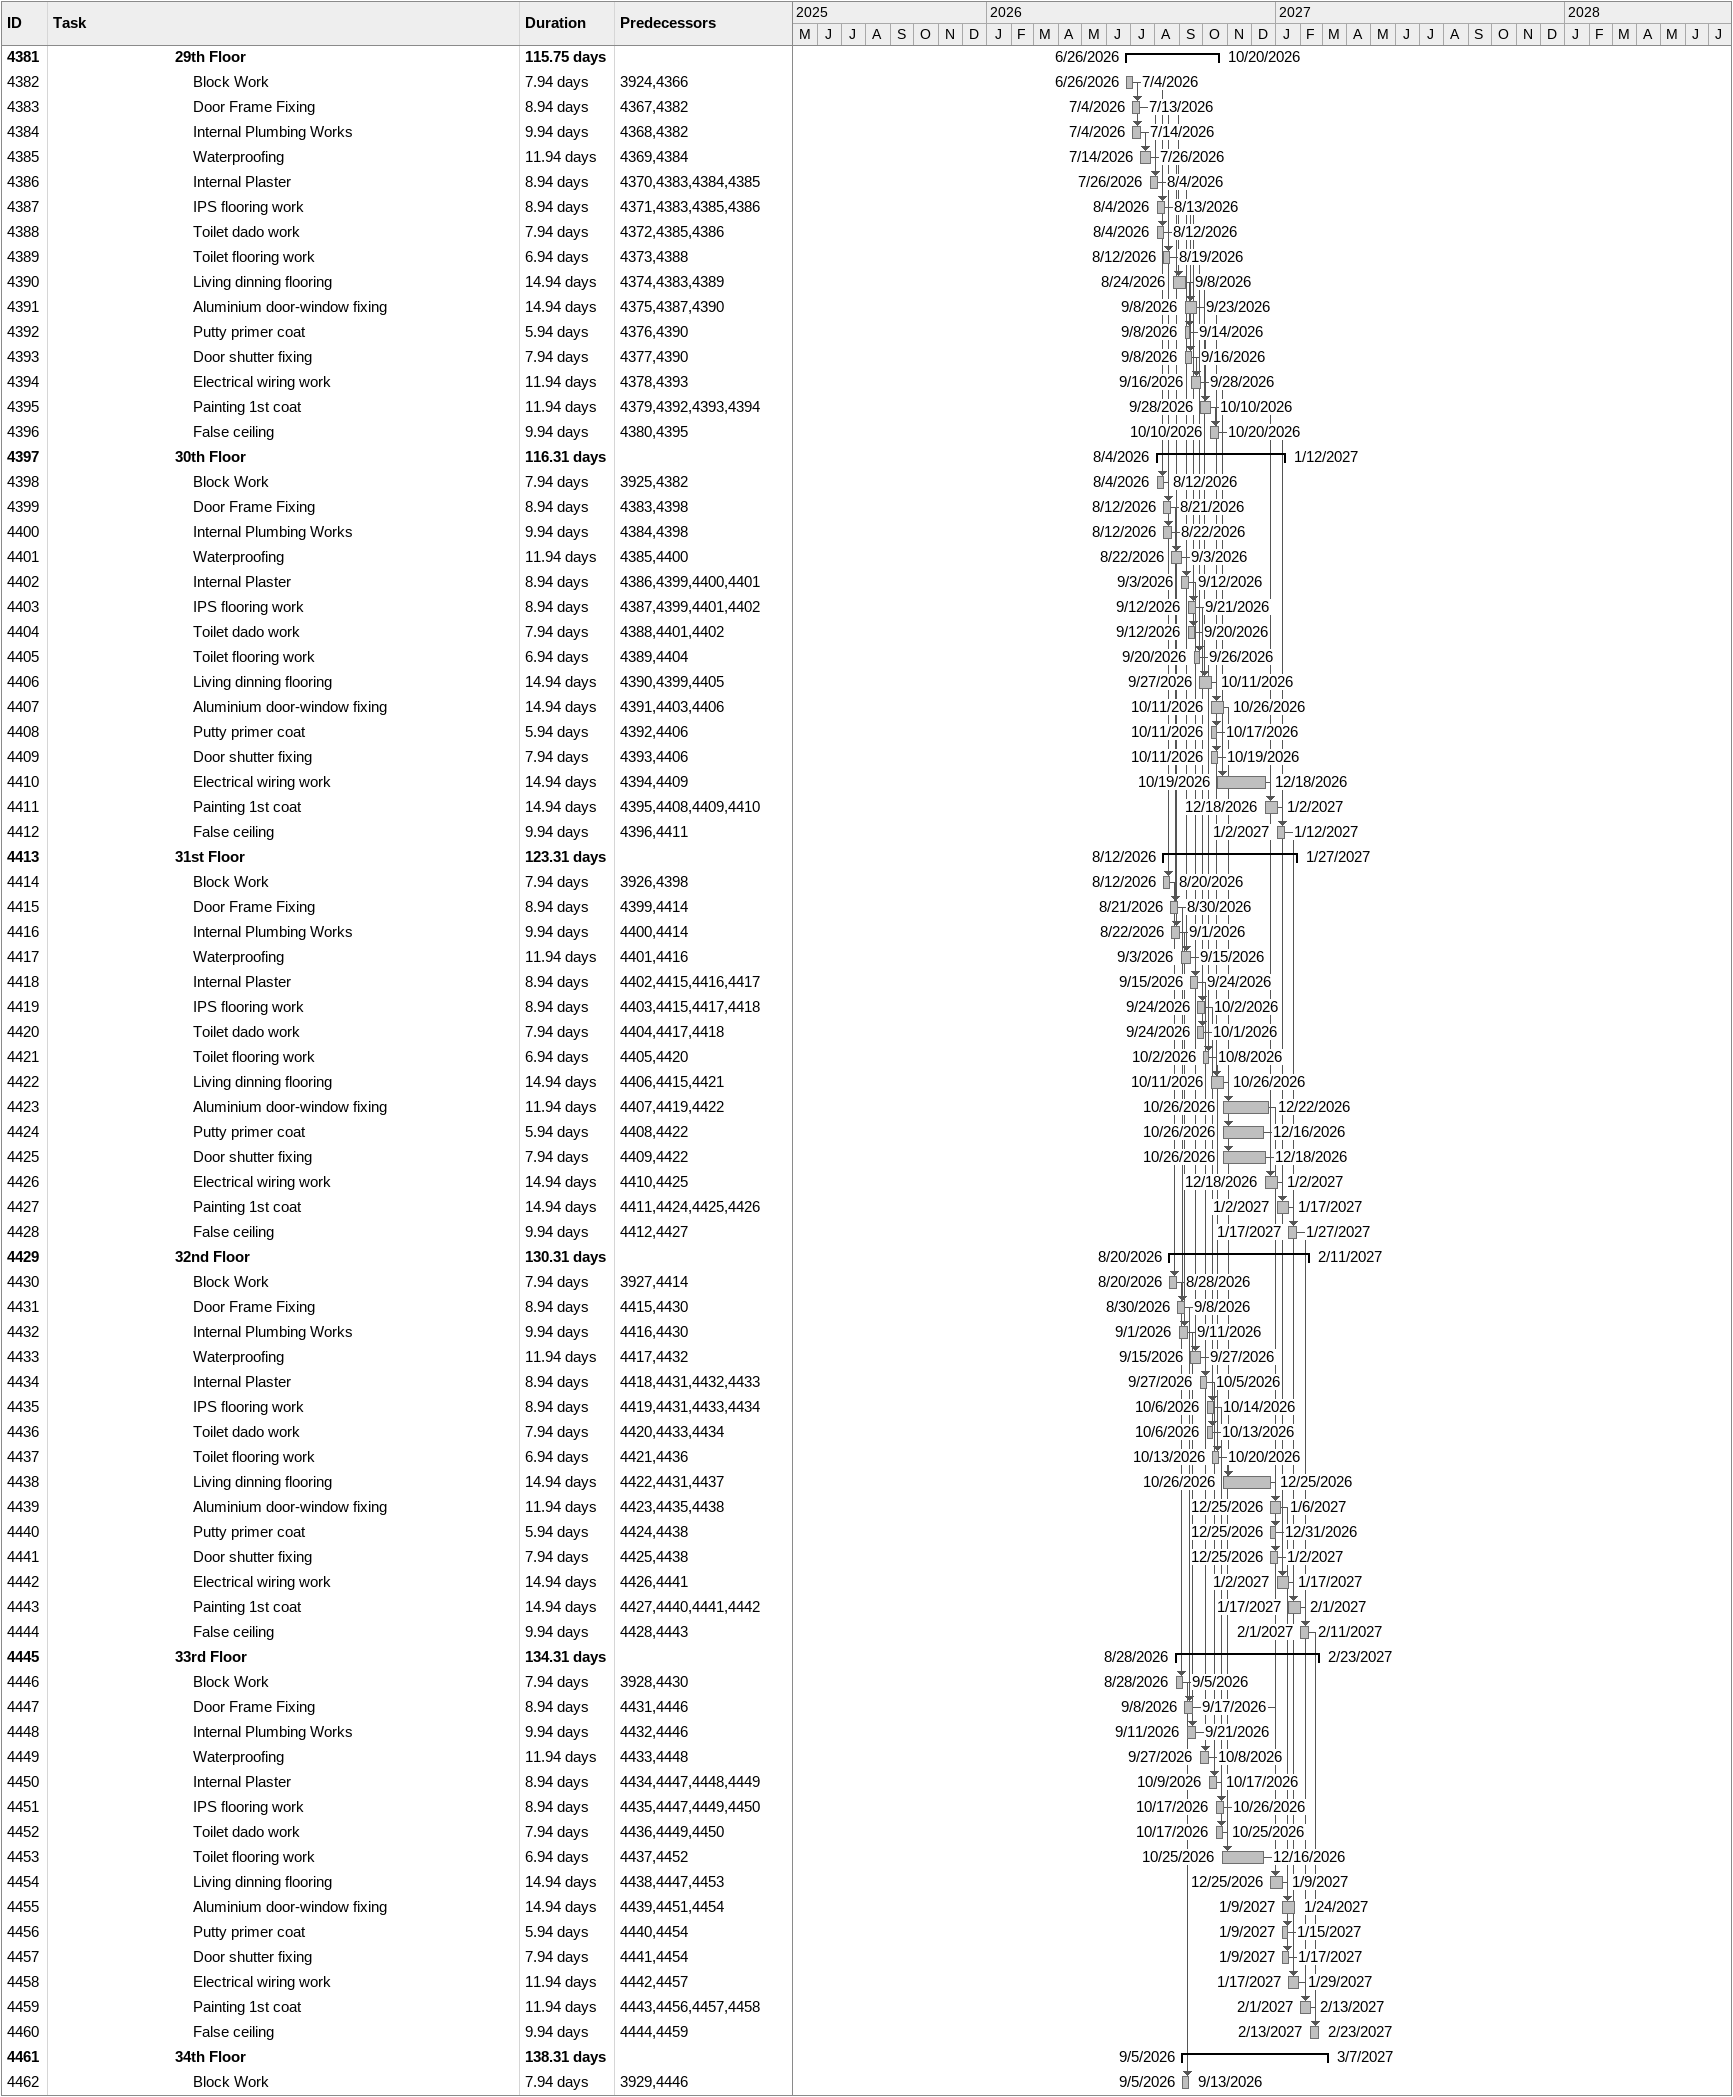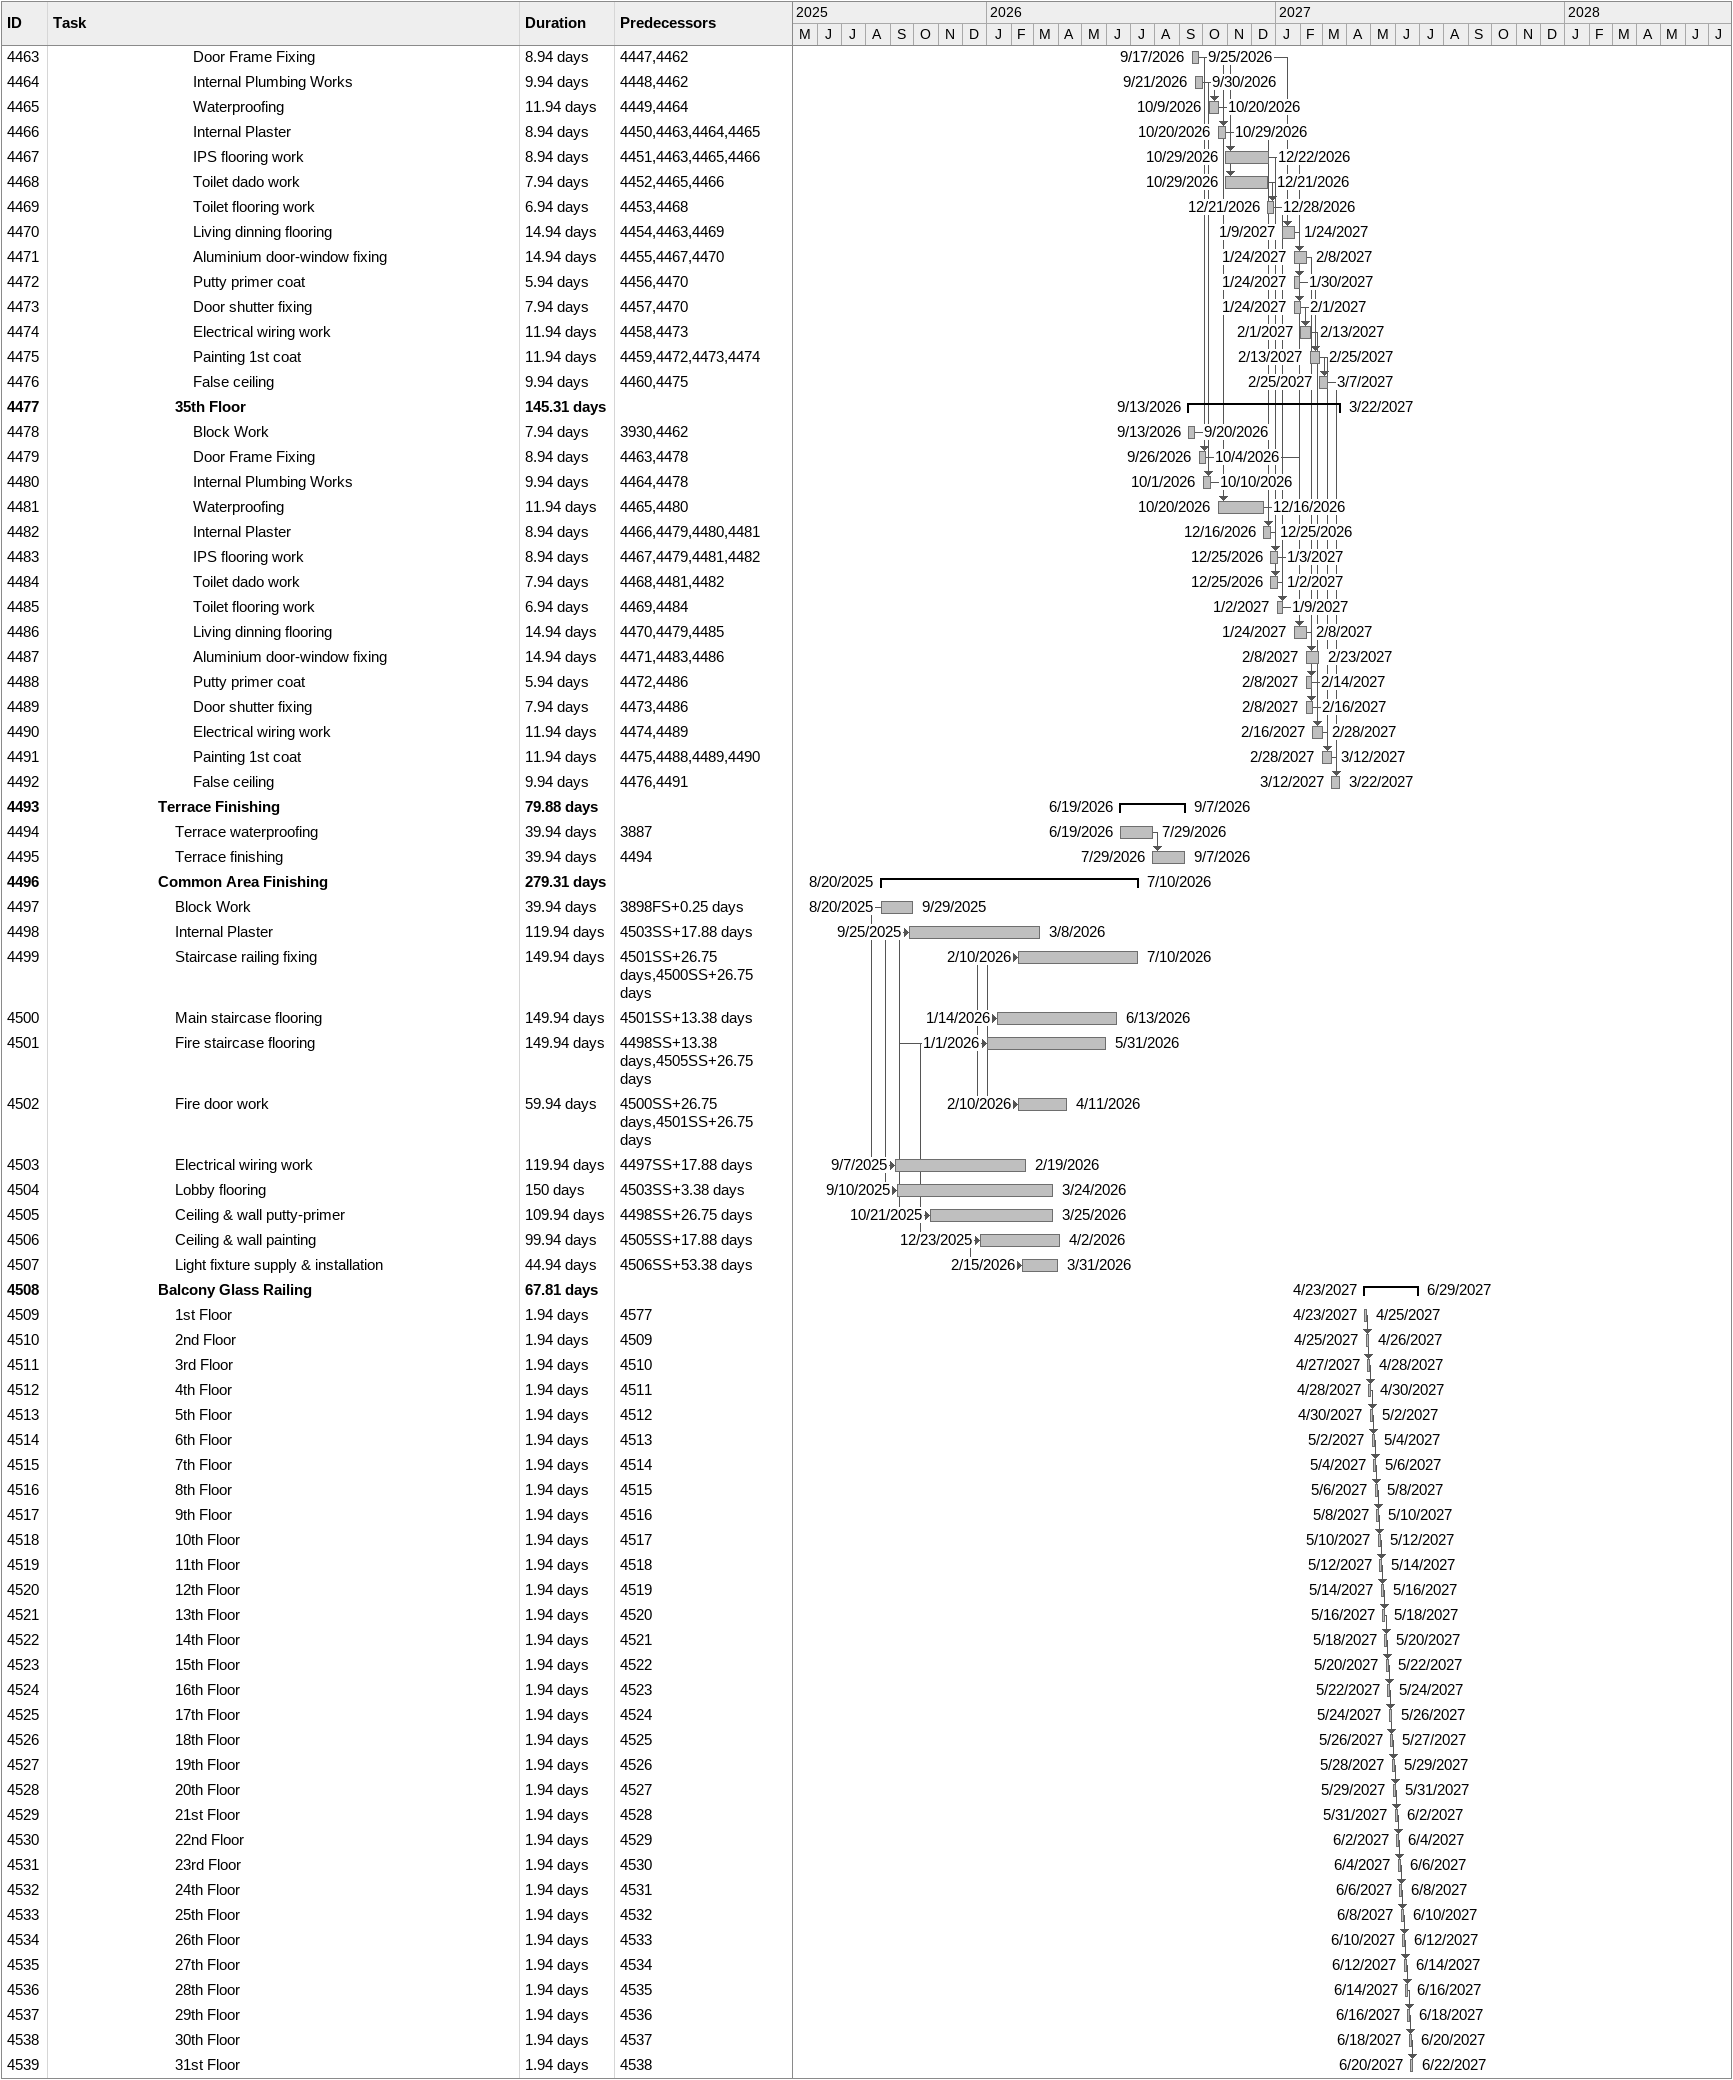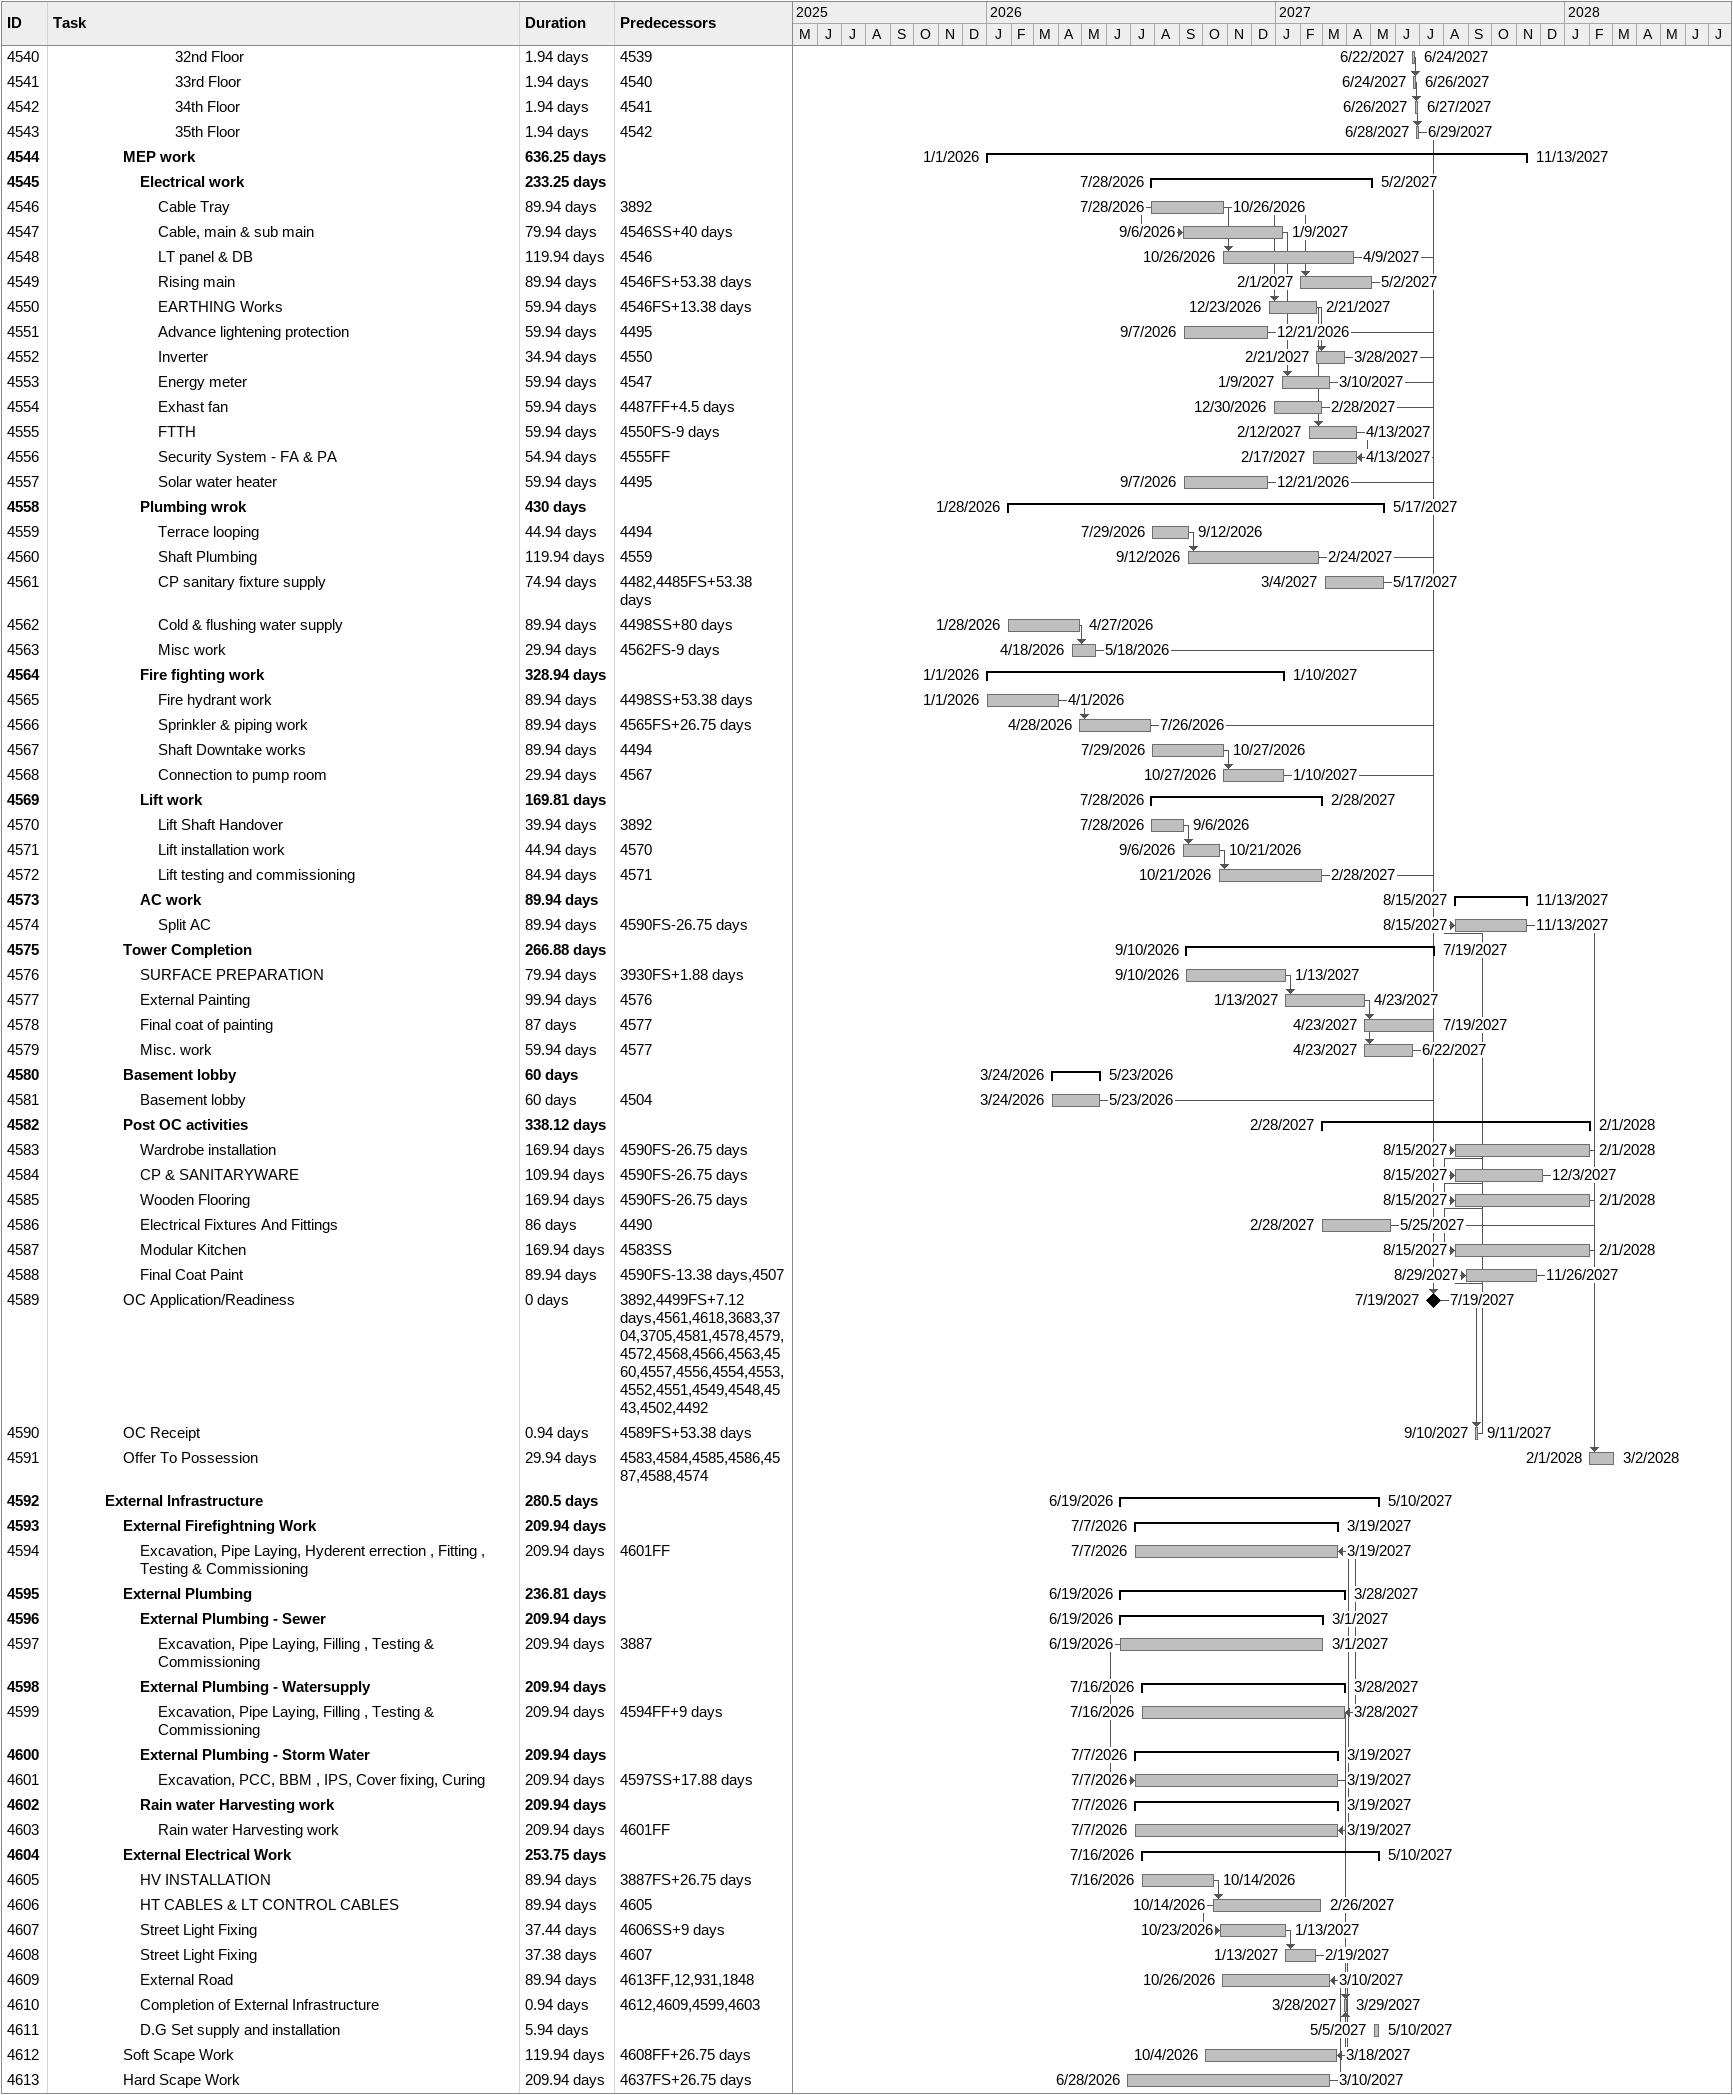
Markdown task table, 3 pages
| ID | Level | Task | Duration | Start | Finish | Predecessors |
|---|---|---|---|---|---|---|
| 4381 | 8 | **29th Floor** | 115.75d | 2026-06-26 | 2026-10-20 |  |
| 4382 | 9 | Block Work | 7.94d | 2026-06-26 | 2026-07-04 | 3924, 4366 |
| 4383 | 9 | Door Frame Fixing | 8.94d | 2026-07-04 | 2026-07-13 | 4367, 4382 |
| 4384 | 9 | Internal Plumbing Works | 9.94d | 2026-07-04 | 2026-07-14 | 4368, 4382 |
| 4385 | 9 | Waterproofing | 11.94d | 2026-07-14 | 2026-07-26 | 4369, 4384 |
| 4386 | 9 | Internal Plaster | 8.94d | 2026-07-26 | 2026-08-04 | 4370, 4383, 4384, 4385 |
| 4387 | 9 | IPS flooring work | 8.94d | 2026-08-04 | 2026-08-13 | 4371, 4383, 4385, 4386 |
| 4388 | 9 | Toilet dado work | 7.94d | 2026-08-04 | 2026-08-12 | 4372, 4385, 4386 |
| 4389 | 9 | Toilet flooring work | 6.94d | 2026-08-12 | 2026-08-19 | 4373, 4388 |
| 4390 | 9 | Living dinning flooring | 14.94d | 2026-08-24 | 2026-09-08 | 4374, 4383, 4389 |
| 4391 | 9 | Aluminium door-window fixing | 14.94d | 2026-09-08 | 2026-09-23 | 4375, 4387, 4390 |
| 4392 | 9 | Putty primer coat | 5.94d | 2026-09-08 | 2026-09-14 | 4376, 4390 |
| 4393 | 9 | Door shutter fixing | 7.94d | 2026-09-08 | 2026-09-16 | 4377, 4390 |
| 4394 | 9 | Electrical wiring work | 11.94d | 2026-09-16 | 2026-09-28 | 4378, 4393 |
| 4395 | 9 | Painting 1st coat | 11.94d | 2026-09-28 | 2026-10-10 | 4379, 4392, 4393, 4394 |
| 4396 | 9 | False ceiling | 9.94d | 2026-10-10 | 2026-10-20 | 4380, 4395 |
| 4397 | 8 | **30th Floor** | 116.31d | 2026-08-04 | 2027-01-12 |  |
| 4398 | 9 | Block Work | 7.94d | 2026-08-04 | 2026-08-12 | 3925, 4382 |
| 4399 | 9 | Door Frame Fixing | 8.94d | 2026-08-12 | 2026-08-21 | 4383, 4398 |
| 4400 | 9 | Internal Plumbing Works | 9.94d | 2026-08-12 | 2026-08-22 | 4384, 4398 |
| 4401 | 9 | Waterproofing | 11.94d | 2026-08-22 | 2026-09-03 | 4385, 4400 |
| 4402 | 9 | Internal Plaster | 8.94d | 2026-09-03 | 2026-09-12 | 4386, 4399, 4400, 4401 |
| 4403 | 9 | IPS flooring work | 8.94d | 2026-09-12 | 2026-09-21 | 4387, 4399, 4401, 4402 |
| 4404 | 9 | Toilet dado work | 7.94d | 2026-09-12 | 2026-09-20 | 4388, 4401, 4402 |
| 4405 | 9 | Toilet flooring work | 6.94d | 2026-09-20 | 2026-09-26 | 4389, 4404 |
| 4406 | 9 | Living dinning flooring | 14.94d | 2026-09-27 | 2026-10-11 | 4390, 4399, 4405 |
| 4407 | 9 | Aluminium door-window fixing | 14.94d | 2026-10-11 | 2026-10-26 | 4391, 4403, 4406 |
| 4408 | 9 | Putty primer coat | 5.94d | 2026-10-11 | 2026-10-17 | 4392, 4406 |
| 4409 | 9 | Door shutter fixing | 7.94d | 2026-10-11 | 2026-10-19 | 4393, 4406 |
| 4410 | 9 | Electrical wiring work | 14.94d | 2026-10-19 | 2026-12-18 | 4394, 4409 |
| 4411 | 9 | Painting 1st coat | 14.94d | 2026-12-18 | 2027-01-02 | 4395, 4408, 4409, 4410 |
| 4412 | 9 | False ceiling | 9.94d | 2027-01-02 | 2027-01-12 | 4396, 4411 |
| 4413 | 8 | **31st Floor** | 123.31d | 2026-08-12 | 2027-01-27 |  |
| 4414 | 9 | Block Work | 7.94d | 2026-08-12 | 2026-08-20 | 3926, 4398 |
| 4415 | 9 | Door Frame Fixing | 8.94d | 2026-08-21 | 2026-08-30 | 4399, 4414 |
| 4416 | 9 | Internal Plumbing Works | 9.94d | 2026-08-22 | 2026-09-01 | 4400, 4414 |
| 4417 | 9 | Waterproofing | 11.94d | 2026-09-03 | 2026-09-15 | 4401, 4416 |
| 4418 | 9 | Internal Plaster | 8.94d | 2026-09-15 | 2026-09-24 | 4402, 4415, 4416, 4417 |
| 4419 | 9 | IPS flooring work | 8.94d | 2026-09-24 | 2026-10-02 | 4403, 4415, 4417, 4418 |
| 4420 | 9 | Toilet dado work | 7.94d | 2026-09-24 | 2026-10-01 | 4404, 4417, 4418 |
| 4421 | 9 | Toilet flooring work | 6.94d | 2026-10-02 | 2026-10-08 | 4405, 4420 |
| 4422 | 9 | Living dinning flooring | 14.94d | 2026-10-11 | 2026-10-26 | 4406, 4415, 4421 |
| 4423 | 9 | Aluminium door-window fixing | 11.94d | 2026-10-26 | 2026-12-22 | 4407, 4419, 4422 |
| 4424 | 9 | Putty primer coat | 5.94d | 2026-10-26 | 2026-12-16 | 4408, 4422 |
| 4425 | 9 | Door shutter fixing | 7.94d | 2026-10-26 | 2026-12-18 | 4409, 4422 |
| 4426 | 9 | Electrical wiring work | 14.94d | 2026-12-18 | 2027-01-02 | 4410, 4425 |
| 4427 | 9 | Painting 1st coat | 14.94d | 2027-01-02 | 2027-01-17 | 4411, 4424, 4425, 4426 |
| 4428 | 9 | False ceiling | 9.94d | 2027-01-17 | 2027-01-27 | 4412, 4427 |
| 4429 | 8 | **32nd Floor** | 130.31d | 2026-08-20 | 2027-02-11 |  |
| 4430 | 9 | Block Work | 7.94d | 2026-08-20 | 2026-08-28 | 3927, 4414 |
| 4431 | 9 | Door Frame Fixing | 8.94d | 2026-08-30 | 2026-09-08 | 4415, 4430 |
| 4432 | 9 | Internal Plumbing Works | 9.94d | 2026-09-01 | 2026-09-11 | 4416, 4430 |
| 4433 | 9 | Waterproofing | 11.94d | 2026-09-15 | 2026-09-27 | 4417, 4432 |
| 4434 | 9 | Internal Plaster | 8.94d | 2026-09-27 | 2026-10-05 | 4418, 4431, 4432, 4433 |
| 4435 | 9 | IPS flooring work | 8.94d | 2026-10-06 | 2026-10-14 | 4419, 4431, 4433, 4434 |
| 4436 | 9 | Toilet dado work | 7.94d | 2026-10-06 | 2026-10-13 | 4420, 4433, 4434 |
| 4437 | 9 | Toilet flooring work | 6.94d | 2026-10-13 | 2026-10-20 | 4421, 4436 |
| 4438 | 9 | Living dinning flooring | 14.94d | 2026-10-26 | 2026-12-25 | 4422, 4431, 4437 |
| 4439 | 9 | Aluminium door-window fixing | 11.94d | 2026-12-25 | 2027-01-06 | 4423, 4435, 4438 |
| 4440 | 9 | Putty primer coat | 5.94d | 2026-12-25 | 2026-12-31 | 4424, 4438 |
| 4441 | 9 | Door shutter fixing | 7.94d | 2026-12-25 | 2027-01-02 | 4425, 4438 |
| 4442 | 9 | Electrical wiring work | 14.94d | 2027-01-02 | 2027-01-17 | 4426, 4441 |
| 4443 | 9 | Painting 1st coat | 14.94d | 2027-01-17 | 2027-02-01 | 4427, 4440, 4441, 4442 |
| 4444 | 9 | False ceiling | 9.94d | 2027-02-01 | 2027-02-11 | 4428, 4443 |
| 4445 | 8 | **33rd Floor** | 134.31d | 2026-08-28 | 2027-02-23 |  |
| 4446 | 9 | Block Work | 7.94d | 2026-08-28 | 2026-09-05 | 3928, 4430 |
| 4447 | 9 | Door Frame Fixing | 8.94d | 2026-09-08 | 2026-09-17 | 4431, 4446 |
| 4448 | 9 | Internal Plumbing Works | 9.94d | 2026-09-11 | 2026-09-21 | 4432, 4446 |
| 4449 | 9 | Waterproofing | 11.94d | 2026-09-27 | 2026-10-08 | 4433, 4448 |
| 4450 | 9 | Internal Plaster | 8.94d | 2026-10-09 | 2026-10-17 | 4434, 4447, 4448, 4449 |
| 4451 | 9 | IPS flooring work | 8.94d | 2026-10-17 | 2026-10-26 | 4435, 4447, 4449, 4450 |
| 4452 | 9 | Toilet dado work | 7.94d | 2026-10-17 | 2026-10-25 | 4436, 4449, 4450 |
| 4453 | 9 | Toilet flooring work | 6.94d | 2026-10-25 | 2026-12-16 | 4437, 4452 |
| 4454 | 9 | Living dinning flooring | 14.94d | 2026-12-25 | 2027-01-09 | 4438, 4447, 4453 |
| 4455 | 9 | Aluminium door-window fixing | 14.94d | 2027-01-09 | 2027-01-24 | 4439, 4451, 4454 |
| 4456 | 9 | Putty primer coat | 5.94d | 2027-01-09 | 2027-01-15 | 4440, 4454 |
| 4457 | 9 | Door shutter fixing | 7.94d | 2027-01-09 | 2027-01-17 | 4441, 4454 |
| 4458 | 9 | Electrical wiring work | 11.94d | 2027-01-17 | 2027-01-29 | 4442, 4457 |
| 4459 | 9 | Painting 1st coat | 11.94d | 2027-02-01 | 2027-02-13 | 4443, 4456, 4457, 4458 |
| 4460 | 9 | False ceiling | 9.94d | 2027-02-13 | 2027-02-23 | 4444, 4459 |
| 4461 | 8 | **34th Floor** | 138.31d | 2026-09-05 | 2027-03-07 |  |
| 4462 | 9 | Block Work | 7.94d | 2026-09-05 | 2026-09-13 | 3929, 4446 |
| 4463 | 9 | Door Frame Fixing | 8.94d | 2026-09-17 | 2026-09-25 | 4447, 4462 |
| 4464 | 9 | Internal Plumbing Works | 9.94d | 2026-09-21 | 2026-09-30 | 4448, 4462 |
| 4465 | 9 | Waterproofing | 11.94d | 2026-10-09 | 2026-10-20 | 4449, 4464 |
| 4466 | 9 | Internal Plaster | 8.94d | 2026-10-20 | 2026-10-29 | 4450, 4463, 4464, 4465 |
| 4467 | 9 | IPS flooring work | 8.94d | 2026-10-29 | 2026-12-22 | 4451, 4463, 4465, 4466 |
| 4468 | 9 | Toilet dado work | 7.94d | 2026-10-29 | 2026-12-21 | 4452, 4465, 4466 |
| 4469 | 9 | Toilet flooring work | 6.94d | 2026-12-21 | 2026-12-28 | 4453, 4468 |
| 4470 | 9 | Living dinning flooring | 14.94d | 2027-01-09 | 2027-01-24 | 4454, 4463, 4469 |
| 4471 | 9 | Aluminium door-window fixing | 14.94d | 2027-01-24 | 2027-02-08 | 4455, 4467, 4470 |
| 4472 | 9 | Putty primer coat | 5.94d | 2027-01-24 | 2027-01-30 | 4456, 4470 |
| 4473 | 9 | Door shutter fixing | 7.94d | 2027-01-24 | 2027-02-01 | 4457, 4470 |
| 4474 | 9 | Electrical wiring work | 11.94d | 2027-02-01 | 2027-02-13 | 4458, 4473 |
| 4475 | 9 | Painting 1st coat | 11.94d | 2027-02-13 | 2027-02-25 | 4459, 4472, 4473, 4474 |
| 4476 | 9 | False ceiling | 9.94d | 2027-02-25 | 2027-03-07 | 4460, 4475 |
| 4477 | 8 | **35th Floor** | 145.31d | 2026-09-13 | 2027-03-22 |  |
| 4478 | 9 | Block Work | 7.94d | 2026-09-13 | 2026-09-20 | 3930, 4462 |
| 4479 | 9 | Door Frame Fixing | 8.94d | 2026-09-26 | 2026-10-04 | 4463, 4478 |
| 4480 | 9 | Internal Plumbing Works | 9.94d | 2026-10-01 | 2026-10-10 | 4464, 4478 |
| 4481 | 9 | Waterproofing | 11.94d | 2026-10-20 | 2026-12-16 | 4465, 4480 |
| 4482 | 9 | Internal Plaster | 8.94d | 2026-12-16 | 2026-12-25 | 4466, 4479, 4480, 4481 |
| 4483 | 9 | IPS flooring work | 8.94d | 2026-12-25 | 2027-01-03 | 4467, 4479, 4481, 4482 |
| 4484 | 9 | Toilet dado work | 7.94d | 2026-12-25 | 2027-01-02 | 4468, 4481, 4482 |
| 4485 | 9 | Toilet flooring work | 6.94d | 2027-01-02 | 2027-01-09 | 4469, 4484 |
| 4486 | 9 | Living dinning flooring | 14.94d | 2027-01-24 | 2027-02-08 | 4470, 4479, 4485 |
| 4487 | 9 | Aluminium door-window fixing | 14.94d | 2027-02-08 | 2027-02-23 | 4471, 4483, 4486 |
| 4488 | 9 | Putty primer coat | 5.94d | 2027-02-08 | 2027-02-14 | 4472, 4486 |
| 4489 | 9 | Door shutter fixing | 7.94d | 2027-02-08 | 2027-02-16 | 4473, 4486 |
| 4490 | 9 | Electrical wiring work | 11.94d | 2027-02-16 | 2027-02-28 | 4474, 4489 |
| 4491 | 9 | Painting 1st coat | 11.94d | 2027-02-28 | 2027-03-12 | 4475, 4488, 4489, 4490 |
| 4492 | 9 | False ceiling | 9.94d | 2027-03-12 | 2027-03-22 | 4476, 4491 |
| 4493 | 7 | **Terrace Finishing** | 79.88d | 2026-06-19 | 2026-09-07 |  |
| 4494 | 8 | Terrace waterproofing | 39.94d | 2026-06-19 | 2026-07-29 | 3887 |
| 4495 | 8 | Terrace finishing | 39.94d | 2026-07-29 | 2026-09-07 | 4494 |
| 4496 | 7 | **Common Area Finishing** | 279.31d | 2025-08-20 | 2026-07-10 |  |
| 4497 | 8 | Block Work | 39.94d | 2025-08-20 | 2025-09-29 | 3898FS+0.25d |
| 4498 | 8 | Internal Plaster | 119.94d | 2025-09-25 | 2026-03-08 | 4503SS+17.88d |
| 4499 | 8 | Staircase railing fixing | 149.94d | 2026-02-10 | 2026-07-10 | 4501SS+26.75d, 4500SS+26.75d |
| 4500 | 8 | Main staircase flooring | 149.94d | 2026-01-14 | 2026-06-13 | 4501SS+13.38d |
| 4501 | 8 | Fire staircase flooring | 149.94d | 2026-01-01 | 2026-05-31 | 4498SS+13.38d, 4505SS+26.75d |
| 4502 | 8 | Fire door work | 59.94d | 2026-02-10 | 2026-04-11 | 4500SS+26.75d, 4501SS+26.75d |
| 4503 | 8 | Electrical wiring work | 119.94d | 2025-09-07 | 2026-02-19 | 4497SS+17.88d |
| 4504 | 8 | Lobby flooring | 150d | 2025-09-10 | 2026-03-24 | 4503SS+3.38d |
| 4505 | 8 | Ceiling & wall putty-primer | 109.94d | 2025-10-21 | 2026-03-25 | 4498SS+26.75d |
| 4506 | 8 | Ceiling & wall painting | 99.94d | 2025-12-23 | 2026-04-02 | 4505SS+17.88d |
| 4507 | 8 | Light fixture supply & installation | 44.94d | 2026-02-15 | 2026-03-31 | 4506SS+53.38d |
| 4508 | 7 | **Balcony Glass Railing** | 67.81d | 2027-04-23 | 2027-06-29 |  |
| 4509 | 8 | 1st Floor | 1.94d | 2027-04-23 | 2027-04-25 | 4577 |
| 4510 | 8 | 2nd Floor | 1.94d | 2027-04-25 | 2027-04-26 | 4509 |
| 4511 | 8 | 3rd Floor | 1.94d | 2027-04-27 | 2027-04-28 | 4510 |
| 4512 | 8 | 4th Floor | 1.94d | 2027-04-28 | 2027-04-30 | 4511 |
| 4513 | 8 | 5th Floor | 1.94d | 2027-04-30 | 2027-05-02 | 4512 |
| 4514 | 8 | 6th Floor | 1.94d | 2027-05-02 | 2027-05-04 | 4513 |
| 4515 | 8 | 7th Floor | 1.94d | 2027-05-04 | 2027-05-06 | 4514 |
| 4516 | 8 | 8th Floor | 1.94d | 2027-05-06 | 2027-05-08 | 4515 |
| 4517 | 8 | 9th Floor | 1.94d | 2027-05-08 | 2027-05-10 | 4516 |
| 4518 | 8 | 10th Floor | 1.94d | 2027-05-10 | 2027-05-12 | 4517 |
| 4519 | 8 | 11th Floor | 1.94d | 2027-05-12 | 2027-05-14 | 4518 |
| 4520 | 8 | 12th Floor | 1.94d | 2027-05-14 | 2027-05-16 | 4519 |
| 4521 | 8 | 13th Floor | 1.94d | 2027-05-16 | 2027-05-18 | 4520 |
| 4522 | 8 | 14th Floor | 1.94d | 2027-05-18 | 2027-05-20 | 4521 |
| 4523 | 8 | 15th Floor | 1.94d | 2027-05-20 | 2027-05-22 | 4522 |
| 4524 | 8 | 16th Floor | 1.94d | 2027-05-22 | 2027-05-24 | 4523 |
| 4525 | 8 | 17th Floor | 1.94d | 2027-05-24 | 2027-05-26 | 4524 |
| 4526 | 8 | 18th Floor | 1.94d | 2027-05-26 | 2027-05-27 | 4525 |
| 4527 | 8 | 19th Floor | 1.94d | 2027-05-28 | 2027-05-29 | 4526 |
| 4528 | 8 | 20th Floor | 1.94d | 2027-05-29 | 2027-05-31 | 4527 |
| 4529 | 8 | 21st Floor | 1.94d | 2027-05-31 | 2027-06-02 | 4528 |
| 4530 | 8 | 22nd Floor | 1.94d | 2027-06-02 | 2027-06-04 | 4529 |
| 4531 | 8 | 23rd Floor | 1.94d | 2027-06-04 | 2027-06-06 | 4530 |
| 4532 | 8 | 24th Floor | 1.94d | 2027-06-06 | 2027-06-08 | 4531 |
| 4533 | 8 | 25th Floor | 1.94d | 2027-06-08 | 2027-06-10 | 4532 |
| 4534 | 8 | 26th Floor | 1.94d | 2027-06-10 | 2027-06-12 | 4533 |
| 4535 | 8 | 27th Floor | 1.94d | 2027-06-12 | 2027-06-14 | 4534 |
| 4536 | 8 | 28th Floor | 1.94d | 2027-06-14 | 2027-06-16 | 4535 |
| 4537 | 8 | 29th Floor | 1.94d | 2027-06-16 | 2027-06-18 | 4536 |
| 4538 | 8 | 30th Floor | 1.94d | 2027-06-18 | 2027-06-20 | 4537 |
| 4539 | 8 | 31st Floor | 1.94d | 2027-06-20 | 2027-06-22 | 4538 |
| 4540 | 8 | 32nd Floor | 1.94d | 2027-06-22 | 2027-06-24 | 4539 |
| 4541 | 8 | 33rd Floor | 1.94d | 2027-06-24 | 2027-06-26 | 4540 |
| 4542 | 8 | 34th Floor | 1.94d | 2027-06-26 | 2027-06-27 | 4541 |
| 4543 | 8 | 35th Floor | 1.94d | 2027-06-28 | 2027-06-29 | 4542 |
| 4544 | 5 | **MEP work** | 636.25d | 2026-01-01 | 2027-11-13 |  |
| 4545 | 6 | **Electrical work** | 233.25d | 2026-07-28 | 2027-05-02 |  |
| 4546 | 7 | Cable Tray | 89.94d | 2026-07-28 | 2026-10-26 | 3892 |
| 4547 | 7 | Cable, main & sub main | 79.94d | 2026-09-06 | 2027-01-09 | 4546SS+40d |
| 4548 | 7 | LT panel & DB | 119.94d | 2026-10-26 | 2027-04-09 | 4546 |
| 4549 | 7 | Rising main | 89.94d | 2027-02-01 | 2027-05-02 | 4546FS+53.38d |
| 4550 | 7 | EARTHING Works | 59.94d | 2026-12-23 | 2027-02-21 | 4546FS+13.38d |
| 4551 | 7 | Advance lightening protection | 59.94d | 2026-09-07 | 2026-12-21 | 4495 |
| 4552 | 7 | Inverter | 34.94d | 2027-02-21 | 2027-03-28 | 4550 |
| 4553 | 7 | Energy meter | 59.94d | 2027-01-09 | 2027-03-10 | 4547 |
| 4554 | 7 | Exhast fan | 59.94d | 2026-12-30 | 2027-02-28 | 4487FF+4.5d |
| 4555 | 7 | FTTH | 59.94d | 2027-02-12 | 2027-04-13 | 4550FS-9d |
| 4556 | 7 | Security System - FA & PA | 54.94d | 2027-02-17 | 2027-04-13 | 4555FF |
| 4557 | 7 | Solar water heater | 59.94d | 2026-09-07 | 2026-12-21 | 4495 |
| 4558 | 6 | **Plumbing wrok** | 430d | 2026-01-28 | 2027-05-17 |  |
| 4559 | 7 | Terrace looping | 44.94d | 2026-07-29 | 2026-09-12 | 4494 |
| 4560 | 7 | Shaft Plumbing | 119.94d | 2026-09-12 | 2027-02-24 | 4559 |
| 4561 | 7 | CP sanitary fixture supply | 74.94d | 2027-03-04 | 2027-05-17 | 4482, 4485FS+53.38d |
| 4562 | 7 | Cold & flushing water supply | 89.94d | 2026-01-28 | 2026-04-27 | 4498SS+80d |
| 4563 | 7 | Misc work | 29.94d | 2026-04-18 | 2026-05-18 | 4562FS-9d |
| 4564 | 6 | **Fire fighting work** | 328.94d | 2026-01-01 | 2027-01-10 |  |
| 4565 | 7 | Fire hydrant work | 89.94d | 2026-01-01 | 2026-04-01 | 4498SS+53.38d |
| 4566 | 7 | Sprinkler & piping work | 89.94d | 2026-04-28 | 2026-07-26 | 4565FS+26.75d |
| 4567 | 7 | Shaft Downtake works | 89.94d | 2026-07-29 | 2026-10-27 | 4494 |
| 4568 | 7 | Connection to pump room | 29.94d | 2026-10-27 | 2027-01-10 | 4567 |
| 4569 | 6 | **Lift work** | 169.81d | 2026-07-28 | 2027-02-28 |  |
| 4570 | 7 | Lift Shaft Handover | 39.94d | 2026-07-28 | 2026-09-06 | 3892 |
| 4571 | 7 | Lift installation work | 44.94d | 2026-09-06 | 2026-10-21 | 4570 |
| 4572 | 7 | Lift testing and commissioning | 84.94d | 2026-10-21 | 2027-02-28 | 4571 |
| 4573 | 6 | **AC work** | 89.94d | 2027-08-15 | 2027-11-13 |  |
| 4574 | 7 | Split AC | 89.94d | 2027-08-15 | 2027-11-13 | 4590FS-26.75d |
| 4575 | 5 | **Tower Completion** | 266.88d | 2026-09-10 | 2027-07-19 |  |
| 4576 | 6 | SURFACE PREPARATION | 79.94d | 2026-09-10 | 2027-01-13 | 3930FS+1.88d |
| 4577 | 6 | External Painting | 99.94d | 2027-01-13 | 2027-04-23 | 4576 |
| 4578 | 6 | Final coat of painting | 87d | 2027-04-23 | 2027-07-19 | 4577 |
| 4579 | 6 | Misc. work | 59.94d | 2027-04-23 | 2027-06-22 | 4577 |
| 4580 | 5 | **Basement lobby** | 60d | 2026-03-24 | 2026-05-23 |  |
| 4581 | 6 | Basement lobby | 60d | 2026-03-24 | 2026-05-23 | 4504 |
| 4582 | 5 | **Post OC activities** | 338.12d | 2027-02-28 | 2028-02-01 |  |
| 4583 | 6 | Wardrobe installation | 169.94d | 2027-08-15 | 2028-02-01 | 4590FS-26.75d |
| 4584 | 6 | CP & SANITARYWARE | 109.94d | 2027-08-15 | 2027-12-03 | 4590FS-26.75d |
| 4585 | 6 | Wooden Flooring | 169.94d | 2027-08-15 | 2028-02-01 | 4590FS-26.75d |
| 4586 | 6 | Electrical Fixtures And Fittings | 86d | 2027-02-28 | 2027-05-25 | 4490 |
| 4587 | 6 | Modular Kitchen | 169.94d | 2027-08-15 | 2028-02-01 | 4583SS |
| 4588 | 6 | Final Coat Paint | 89.94d | 2027-08-29 | 2027-11-26 | 4590FS-13.38d, 4507 |
| 4589 | 5 | OC Application/Readiness | 0d | 2027-07-19 | 2027-07-19 | 3892, 4499FS+7.12d, 4561, 4618, 3683, 3704, 3705, 4581, 4578, 4579, 4572, 4568, 4566, 4563, 4560, 4557, 4556, 4554, 4553, 4552, 4551, 4549, 4548, 4543, 4502, 4492 |
| 4590 | 5 | OC Receipt | 0.94d | 2027-09-10 | 2027-09-11 | 4589FS+53.38d |
| 4591 | 5 | Offer To Possession | 29.94d | 2028-02-01 | 2028-03-02 | 4583, 4584, 4585, 4586, 4587, 4588, 4574 |
| 4592 | 4 | **External Infrastructure** | 280.5d | 2026-06-19 | 2027-05-10 |  |
| 4593 | 5 | **External Firefightning Work** | 209.94d | 2026-07-07 | 2027-03-19 |  |
| 4594 | 6 | Excavation, Pipe Laying, Hyderent errection , Fitting , Testing & Commissioning | 209.94d | 2026-07-07 | 2027-03-19 | 4601FF |
| 4595 | 5 | **External Plumbing** | 236.81d | 2026-06-19 | 2027-03-28 |  |
| 4596 | 6 | **External Plumbing - Sewer** | 209.94d | 2026-06-19 | 2027-03-01 |  |
| 4597 | 7 | Excavation, Pipe Laying, Filling , Testing & Commissioning | 209.94d | 2026-06-19 | 2027-03-01 | 3887 |
| 4598 | 6 | **External Plumbing - Watersupply** | 209.94d | 2026-07-16 | 2027-03-28 |  |
| 4599 | 7 | Excavation, Pipe Laying, Filling , Testing & Commissioning | 209.94d | 2026-07-16 | 2027-03-28 | 4594FF+9d |
| 4600 | 6 | **External Plumbing - Storm Water** | 209.94d | 2026-07-07 | 2027-03-19 |  |
| 4601 | 7 | Excavation, PCC, BBM , IPS, Cover fixing, Curing | 209.94d | 2026-07-07 | 2027-03-19 | 4597SS+17.88d |
| 4602 | 6 | **Rain water Harvesting work** | 209.94d | 2026-07-07 | 2027-03-19 |  |
| 4603 | 7 | Rain water Harvesting work | 209.94d | 2026-07-07 | 2027-03-19 | 4601FF |
| 4604 | 5 | **External Electrical Work** | 253.75d | 2026-07-16 | 2027-05-10 |  |
| 4605 | 6 | HV INSTALLATION | 89.94d | 2026-07-16 | 2026-10-14 | 3887FS+26.75d |
| 4606 | 6 | HT CABLES & LT CONTROL CABLES | 89.94d | 2026-10-14 | 2027-02-26 | 4605 |
| 4607 | 6 | Street Light Fixing | 37.44d | 2026-10-23 | 2027-01-13 | 4606SS+9d |
| 4608 | 6 | Street Light Fixing | 37.38d | 2027-01-13 | 2027-02-19 | 4607 |
| 4609 | 6 | External Road | 89.94d | 2026-10-26 | 2027-03-10 | 4613FF, 12, 931, 1848 |
| 4610 | 6 | Completion of External Infrastructure | 0.94d | 2027-03-28 | 2027-03-29 | 4612, 4609, 4599, 4603 |
| 4611 | 6 | D.G Set supply and installation | 5.94d | 2027-05-05 | 2027-05-10 |  |
| 4612 | 5 | Soft Scape Work | 119.94d | 2026-10-04 | 2027-03-18 | 4608FF+26.75d |
| 4613 | 5 | Hard Scape Work | 209.94d | 2026-06-28 | 2027-03-10 | 4637FS+26.75d |
